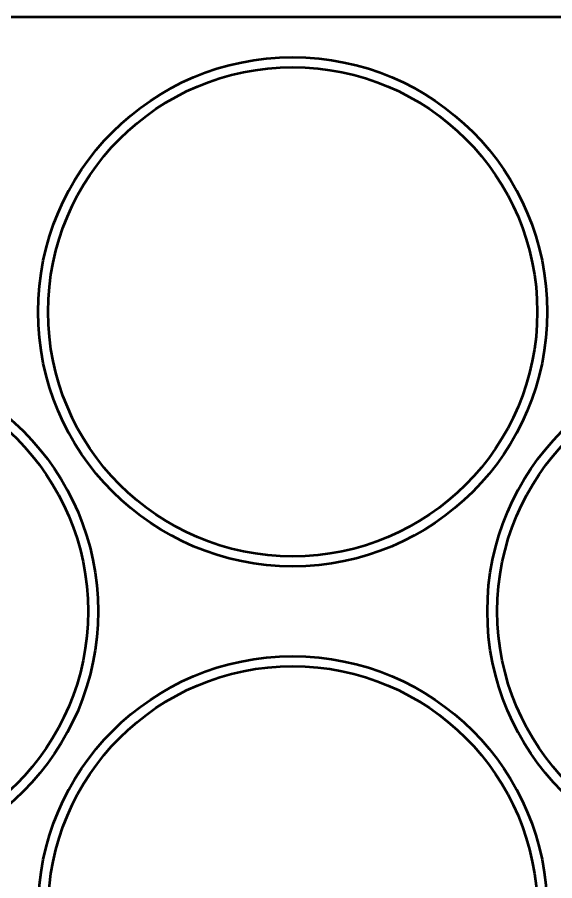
# Model space of a CAD drawing. Header units: centimetres. Extents: x -10.4 to 10.4, y -7.5 to 7.5.
# Drawn here: x -0.51 to 4.88, y -1.2 to 7.45 of the extents above; entities that cross this region are included whole.
import ezdxf

# ---------------------------------------------------------------- set-up
doc = ezdxf.new("R2010")
doc.units = ezdxf.units.CM
doc.header["$MEASUREMENT"] = 0
doc.layers.add('Layer 1', color=7, linetype='Continuous')

msp = doc.modelspace()

# ---------------------------------------------------------------- linework, layer by layer
at = {"layer": 'Layer 1', "color": 4, "lineweight": 53}
for centre in [(2.25005, 4.49995), (-2.24995, 1.49995), (6.75005, 1.49995), (2.25005, -1.50005)]:
    msp.add_ellipse(centre, major_axis=(0, 2.55005), ratio=1, dxfattribs=at)
at = {"layer": 'Layer 1', "lineweight": 53}
for centre in [(2.25005, 4.49995), (-2.24995, 1.49995), (6.75005, 1.49995), (2.25005, -1.50005)]:
    msp.add_ellipse(centre, major_axis=(0, 2.45005), ratio=1, dxfattribs=at)
msp.add_open_spline([(-10.45, -6.95), (-10.45, -6.95), (-10.45, 6.95), (-10.45, 6.95), (-10.45, 6.95), (-10.45, 7.22614), (-10.22614, 7.45), (-9.95, 7.45), (-9.95, 7.45), (-9.95, 7.45), (9.95, 7.45), (9.95, 7.45), (9.95, 7.45), (10.22614, 7.45), (10.45, 7.22614), (10.45, 6.95), (10.45, 6.95), (10.45, 6.95), (10.45, -6.95), (10.45, -6.95), (10.45, -6.95), (10.45, -7.22614), (10.22614, -7.45), (9.95, -7.45), (9.95, -7.45), (9.95, -7.45), (-9.95, -7.45), (-9.95, -7.45), (-9.95, -7.45), (-10.22614, -7.45), (-10.45, -7.22614), (-10.45, -6.95)], degree=3, knots=[0, 0, 0, 0, 0.1111111, 0.1111111, 0.1111111, 0.1111111, 0.2222222, 0.2222222, 0.2222222, 0.2222222, 0.3333333, 0.3333333, 0.3333333, 0.3333333, 0.4444444, 0.4444444, 0.4444444, 0.4444444, 0.5555556, 0.5555556, 0.5555556, 0.5555556, 0.6666667, 0.6666667, 0.6666667, 0.6666667, 0.7777778, 0.7777778, 0.7777778, 0.7777778, 1, 1, 1, 1], dxfattribs=at)

doc.saveas('drawing.dxf')
